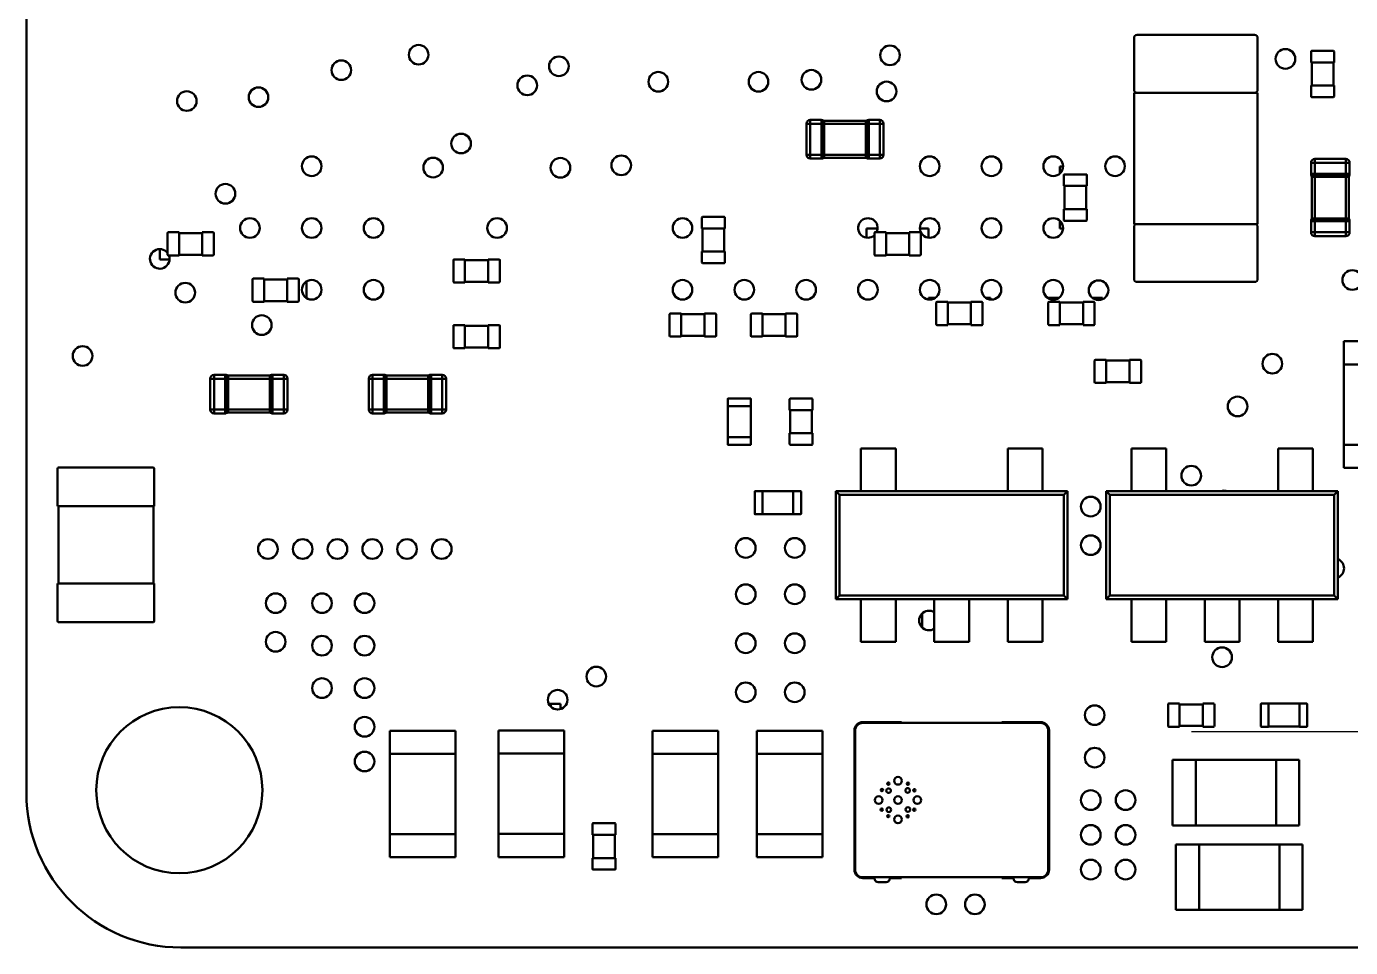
# Model space of a CAD drawing. Header units: millimetres. Extents: x 46 to 194, y 102 to 162.
# Drawn here: x 125.8 to 142.94, y 107.9 to 119.83 of the extents above; entities that cross this region are included whole.
import ezdxf

# ---------------------------------------------------------------- set-up
doc = ezdxf.new("R2010")
doc.units = ezdxf.units.MM
doc.header["$LTSCALE"] = 0.75
doc.linetypes.add('CENTER2', pattern=[28.575, 19.05, -3.175, 3.175, -3.175])
doc.layers.add('Smart Centers', color=7, linetype='CENTER2', lineweight=25)
doc.layers.add('Visible', color=7, linetype='Continuous', lineweight=50)

# ---------------------------------------------------------------- blocks, each defined once
blk = doc.blocks.new('*U13')
at = {"layer": 'Smart Centers', "color": 0, "ltscale": 0.75, "transparency": 16777216}
blk.add_line((-13.87, 0), (13.87, 0), dxfattribs=at)

msp = doc.modelspace()

# ---------------------------------------------------------------- linework, layer by layer
at = {"layer": 'Visible', "extrusion": (0, 0, -1)}
for p, q in [((125.799, 140.9), (125.799, 109.9)), ((140.138, 119.678), (140.138, 119.008)), ((141.698, 119.718), (140.178, 119.718)), ((141.738, 119.008), (141.738, 119.678)), ((142.429, 119.501), (142.429, 119.361)), ((142.719, 119.511), (142.439, 119.511)), ((142.729, 119.361), (142.729, 119.501)), ((142.439, 119.361), (142.429, 119.361)), ((142.439, 119.361), (142.719, 119.361)), ((142.439, 119.061), (142.439, 119.361)), ((142.729, 119.361), (142.719, 119.361)), ((142.719, 119.061), (142.719, 119.361)), ((141.738, 118.968), (140.138, 118.968)), ((140.138, 118.968), (140.138, 117.268)), ((141.738, 117.268), (141.738, 118.968)), ((142.439, 119.061), (142.429, 119.061)), ((142.429, 118.921), (142.429, 119.061)), ((142.439, 119.061), (142.719, 119.061)), ((142.729, 119.061), (142.719, 119.061)), ((142.729, 119.061), (142.729, 118.921)), ((142.719, 118.911), (142.439, 118.911)), ((135.946, 118.616), (135.946, 118.566)), ((135.946, 118.566), (135.946, 118.616)), ((135.946, 118.616), (136.09, 118.616)), ((136.09, 118.616), (135.946, 118.616)), ((136.09, 118.616), (136.09, 118.566)), ((136.09, 118.566), (136.09, 118.616)), ((136.703, 118.616), (136.703, 118.566)), ((136.703, 118.566), (136.703, 118.616)), ((136.703, 118.616), (136.846, 118.616)), ((136.846, 118.616), (136.703, 118.616)), ((136.846, 118.616), (136.846, 118.566)), ((136.846, 118.566), (136.846, 118.616)), ((135.946, 118.566), (135.896, 118.566)), ((135.896, 118.566), (135.946, 118.566)), ((135.896, 118.166), (135.896, 118.566)), ((135.896, 118.566), (135.896, 118.166)), ((135.946, 118.566), (136.09, 118.566)), ((135.946, 118.166), (135.946, 118.566)), ((135.946, 118.566), (135.946, 118.166)), ((136.09, 118.566), (135.946, 118.566)), ((136.103, 118.566), (136.09, 118.566)), ((136.09, 118.566), (136.103, 118.566)), ((136.09, 118.166), (136.09, 118.566)), ((136.09, 118.566), (136.09, 118.166)), ((136.103, 118.614), (136.103, 118.566)), ((136.103, 118.566), (136.103, 118.614)), ((136.103, 118.566), (136.126, 118.566)), ((136.103, 118.166), (136.103, 118.566)), ((136.103, 118.566), (136.103, 118.166)), ((136.103, 118.566), (136.126, 118.566)), ((136.126, 118.606), (136.126, 118.566)), ((136.126, 118.566), (136.126, 118.606)), ((136.126, 118.606), (136.666, 118.606)), ((136.666, 118.606), (136.126, 118.606)), ((136.126, 118.566), (136.666, 118.566)), ((136.126, 118.166), (136.126, 118.566)), ((136.126, 118.566), (136.126, 118.166)), ((136.666, 118.566), (136.126, 118.566)), ((136.666, 118.606), (136.666, 118.566)), ((136.666, 118.566), (136.666, 118.606)), ((136.666, 118.566), (136.689, 118.566)), ((136.666, 118.166), (136.666, 118.566)), ((136.666, 118.566), (136.666, 118.166)), ((136.666, 118.566), (136.689, 118.566)), ((136.689, 118.614), (136.689, 118.566)), ((136.689, 118.566), (136.689, 118.614)), ((136.703, 118.566), (136.689, 118.566)), ((136.689, 118.566), (136.703, 118.566)), ((136.689, 118.166), (136.689, 118.566)), ((136.689, 118.566), (136.689, 118.166)), ((136.703, 118.566), (136.846, 118.566)), ((136.703, 118.166), (136.703, 118.566)), ((136.703, 118.566), (136.703, 118.166)), ((136.846, 118.566), (136.703, 118.566)), ((136.896, 118.566), (136.846, 118.566)), ((136.846, 118.566), (136.896, 118.566)), ((136.846, 118.166), (136.846, 118.566)), ((136.846, 118.566), (136.846, 118.166)), ((136.896, 118.566), (136.896, 118.166)), ((136.896, 118.166), (136.896, 118.566)), ((135.946, 118.166), (135.896, 118.166)), ((135.896, 118.166), (135.946, 118.166)), ((135.946, 118.166), (135.946, 118.116)), ((135.946, 118.116), (135.946, 118.166)), ((135.946, 118.166), (136.09, 118.166)), ((136.09, 118.166), (135.946, 118.166)), ((136.09, 118.116), (135.946, 118.116)), ((135.946, 118.116), (136.09, 118.116)), ((136.103, 118.166), (136.09, 118.166)), ((136.09, 118.166), (136.09, 118.116)), ((136.09, 118.116), (136.09, 118.166)), ((136.09, 118.166), (136.103, 118.166)), ((136.103, 118.166), (136.103, 118.118)), ((136.103, 118.118), (136.103, 118.166)), ((136.126, 118.166), (136.103, 118.166)), ((136.126, 118.166), (136.103, 118.166)), ((136.126, 118.166), (136.126, 118.126)), ((136.126, 118.126), (136.126, 118.166)), ((136.126, 118.166), (136.666, 118.166)), ((136.666, 118.166), (136.126, 118.166)), ((136.666, 118.126), (136.126, 118.126)), ((136.126, 118.126), (136.666, 118.126)), ((136.666, 118.166), (136.666, 118.126)), ((136.666, 118.126), (136.666, 118.166)), ((136.689, 118.166), (136.666, 118.166)), ((136.689, 118.166), (136.666, 118.166)), ((136.703, 118.166), (136.689, 118.166)), ((136.689, 118.166), (136.689, 118.118)), ((136.689, 118.118), (136.689, 118.166)), ((136.689, 118.166), (136.703, 118.166)), ((136.703, 118.166), (136.703, 118.116)), ((136.703, 118.116), (136.703, 118.166)), ((136.703, 118.166), (136.846, 118.166)), ((136.846, 118.166), (136.703, 118.166)), ((136.846, 118.116), (136.703, 118.116)), ((136.703, 118.116), (136.846, 118.116)), ((136.896, 118.166), (136.846, 118.166)), ((136.846, 118.166), (136.846, 118.116)), ((136.846, 118.116), (136.846, 118.166)), ((136.846, 118.166), (136.896, 118.166)), ((142.479, 118.111), (142.479, 118.061)), ((142.479, 118.061), (142.479, 118.111)), ((142.479, 118.111), (142.879, 118.111)), ((142.879, 118.111), (142.479, 118.111)), ((142.879, 118.111), (142.879, 118.061)), ((142.879, 118.061), (142.879, 118.111)), ((139.177, 118.012), (139.219, 118.012)), ((139.177, 117.922), (139.177, 118.012)), ((142.429, 118.061), (142.479, 118.061)), ((142.479, 118.061), (142.429, 118.061)), ((142.429, 117.917), (142.429, 118.061)), ((142.429, 118.061), (142.429, 117.917)), ((142.479, 117.917), (142.479, 118.061)), ((142.479, 118.061), (142.479, 117.917)), ((142.879, 118.061), (142.479, 118.061)), ((142.479, 118.061), (142.879, 118.061)), ((142.879, 118.061), (142.929, 118.061)), ((142.929, 118.061), (142.879, 118.061)), ((142.879, 117.917), (142.879, 118.061)), ((142.879, 118.061), (142.879, 117.917)), ((142.929, 118.061), (142.929, 117.917)), ((142.929, 117.917), (142.929, 118.061)), ((139.228, 117.901), (139.228, 117.761)), ((139.238, 117.761), (139.228, 117.761)), ((139.518, 117.911), (139.238, 117.911)), ((139.238, 117.761), (139.518, 117.761)), ((139.238, 117.461), (139.238, 117.761)), ((139.528, 117.761), (139.518, 117.761)), ((139.518, 117.461), (139.518, 117.761)), ((139.528, 117.761), (139.528, 117.901)), ((142.429, 117.917), (142.479, 117.917)), ((142.479, 117.917), (142.429, 117.917)), ((142.431, 117.904), (142.479, 117.904)), ((142.479, 117.904), (142.431, 117.904)), ((142.439, 117.881), (142.479, 117.881)), ((142.479, 117.881), (142.439, 117.881)), ((142.439, 117.341), (142.439, 117.881)), ((142.439, 117.881), (142.439, 117.341)), ((142.479, 117.917), (142.479, 117.904)), ((142.479, 117.904), (142.479, 117.917)), ((142.879, 117.917), (142.479, 117.917)), ((142.479, 117.917), (142.879, 117.917)), ((142.479, 117.881), (142.479, 117.904)), ((142.879, 117.904), (142.479, 117.904)), ((142.479, 117.904), (142.879, 117.904)), ((142.479, 117.881), (142.479, 117.904)), ((142.479, 117.341), (142.479, 117.881)), ((142.479, 117.881), (142.479, 117.341)), ((142.879, 117.881), (142.479, 117.881)), ((142.479, 117.881), (142.879, 117.881)), ((142.879, 117.917), (142.879, 117.904)), ((142.879, 117.904), (142.879, 117.917)), ((142.879, 117.917), (142.929, 117.917)), ((142.929, 117.917), (142.879, 117.917)), ((142.879, 117.904), (142.927, 117.904)), ((142.927, 117.904), (142.879, 117.904)), ((142.879, 117.904), (142.879, 117.881)), ((142.879, 117.904), (142.879, 117.881)), ((142.879, 117.881), (142.919, 117.881)), ((142.919, 117.881), (142.879, 117.881)), ((142.879, 117.341), (142.879, 117.881)), ((142.879, 117.881), (142.879, 117.341)), ((142.919, 117.881), (142.919, 117.341)), ((142.919, 117.341), (142.919, 117.881)), ((139.238, 117.461), (139.228, 117.461)), ((139.228, 117.321), (139.228, 117.461)), ((139.238, 117.461), (139.518, 117.461)), ((139.528, 117.461), (139.518, 117.461)), ((139.528, 117.461), (139.528, 117.321)), ((134.542, 117.211), (134.542, 117.351)), ((134.552, 117.361), (134.832, 117.361)), ((134.842, 117.351), (134.842, 117.211)), ((139.177, 117.21), (139.177, 117.311)), ((139.518, 117.311), (139.238, 117.311)), ((140.138, 117.268), (141.738, 117.268)), ((142.429, 117.304), (142.479, 117.304)), ((142.479, 117.304), (142.429, 117.304)), ((142.429, 117.161), (142.429, 117.304)), ((142.429, 117.304), (142.429, 117.161)), ((142.431, 117.318), (142.479, 117.318)), ((142.479, 117.318), (142.431, 117.318)), ((142.439, 117.341), (142.479, 117.341)), ((142.479, 117.341), (142.439, 117.341)), ((142.479, 117.318), (142.479, 117.341)), ((142.879, 117.341), (142.479, 117.341)), ((142.479, 117.341), (142.879, 117.341)), ((142.479, 117.318), (142.479, 117.341)), ((142.479, 117.318), (142.479, 117.304)), ((142.479, 117.304), (142.479, 117.318)), ((142.879, 117.318), (142.479, 117.318)), ((142.479, 117.318), (142.879, 117.318)), ((142.479, 117.161), (142.479, 117.304)), ((142.479, 117.304), (142.479, 117.161)), ((142.879, 117.304), (142.479, 117.304)), ((142.479, 117.304), (142.879, 117.304)), ((142.879, 117.341), (142.919, 117.341)), ((142.919, 117.341), (142.879, 117.341)), ((142.879, 117.341), (142.879, 117.318)), ((142.879, 117.341), (142.879, 117.318)), ((142.879, 117.318), (142.879, 117.304)), ((142.879, 117.304), (142.879, 117.318)), ((142.879, 117.318), (142.927, 117.318)), ((142.927, 117.318), (142.879, 117.318)), ((142.879, 117.304), (142.929, 117.304)), ((142.929, 117.304), (142.879, 117.304)), ((142.879, 117.161), (142.879, 117.304)), ((142.879, 117.304), (142.879, 117.161)), ((142.929, 117.304), (142.929, 117.161)), ((142.929, 117.161), (142.929, 117.304)), ((127.625, 117.151), (127.625, 116.871)), ((127.775, 117.161), (127.635, 117.161)), ((127.775, 117.161), (127.775, 117.151)), ((127.775, 116.871), (127.775, 117.151)), ((128.075, 117.151), (127.775, 117.151)), ((128.075, 117.161), (128.075, 117.151)), ((128.075, 117.161), (128.215, 117.161)), ((128.075, 116.871), (128.075, 117.151)), ((128.225, 117.151), (128.225, 116.871)), ((134.542, 117.211), (134.552, 117.211)), ((134.552, 117.211), (134.552, 116.911)), ((134.832, 117.211), (134.552, 117.211)), ((134.832, 117.211), (134.842, 117.211)), ((134.832, 117.211), (134.832, 116.911)), ((136.676, 117.212), (136.819, 117.212)), ((136.676, 117.091), (136.676, 117.212)), ((136.777, 117.151), (136.777, 116.871)), ((136.927, 117.161), (136.787, 117.161)), ((136.927, 117.161), (136.927, 117.151)), ((136.927, 116.871), (136.927, 117.151)), ((137.227, 117.151), (136.927, 117.151)), ((137.227, 117.161), (137.227, 117.151)), ((137.227, 117.161), (137.367, 117.161)), ((137.227, 116.871), (137.227, 117.151)), ((137.366, 117.212), (137.478, 117.212)), ((137.377, 117.151), (137.377, 116.871)), ((137.478, 117.212), (137.478, 117.091)), ((139.219, 117.21), (139.177, 117.21)), ((140.138, 117.228), (140.138, 116.558)), ((141.738, 116.558), (141.738, 117.228)), ((142.429, 117.161), (142.479, 117.161)), ((142.479, 117.161), (142.429, 117.161)), ((142.479, 117.161), (142.479, 117.111)), ((142.479, 117.111), (142.479, 117.161)), ((142.879, 117.161), (142.479, 117.161)), ((142.479, 117.161), (142.879, 117.161)), ((142.879, 117.111), (142.479, 117.111)), ((142.479, 117.111), (142.879, 117.111)), ((142.879, 117.161), (142.879, 117.111)), ((142.879, 117.111), (142.879, 117.161)), ((142.879, 117.161), (142.929, 117.161)), ((142.929, 117.161), (142.879, 117.161)), ((127.524, 116.81), (127.524, 116.944)), ((134.542, 116.911), (134.552, 116.911)), ((134.542, 116.911), (134.542, 116.771)), ((134.832, 116.911), (134.552, 116.911)), ((134.832, 116.911), (134.842, 116.911)), ((134.842, 116.771), (134.842, 116.911)), ((127.651, 116.81), (127.524, 116.81)), ((127.635, 116.861), (127.775, 116.861)), ((127.775, 116.871), (127.775, 116.861)), ((128.075, 116.871), (127.775, 116.871)), ((128.075, 116.871), (128.075, 116.861)), ((128.215, 116.861), (128.075, 116.861)), ((131.326, 116.801), (131.326, 116.521)), ((131.476, 116.811), (131.336, 116.811)), ((131.476, 116.811), (131.476, 116.801)), ((131.476, 116.521), (131.476, 116.801)), ((131.776, 116.801), (131.476, 116.801)), ((131.776, 116.811), (131.776, 116.801)), ((131.776, 116.811), (131.916, 116.811)), ((131.776, 116.521), (131.776, 116.801)), ((131.926, 116.801), (131.926, 116.521)), ((134.552, 116.761), (134.832, 116.761)), ((136.787, 116.861), (136.927, 116.861)), ((136.927, 116.871), (136.927, 116.861)), ((137.227, 116.871), (136.927, 116.871)), ((137.227, 116.871), (137.227, 116.861)), ((137.367, 116.861), (137.227, 116.861)), ((128.875, 116.561), (128.735, 116.561)), ((128.875, 116.561), (128.875, 116.551)), ((129.175, 116.561), (129.175, 116.551)), ((129.175, 116.561), (129.315, 116.561)), ((128.725, 116.551), (128.725, 116.271)), ((128.875, 116.271), (128.875, 116.551)), ((129.175, 116.551), (128.875, 116.551)), ((129.175, 116.271), (129.175, 116.551)), ((129.325, 116.551), (129.325, 116.271)), ((129.426, 116.525), (129.426, 116.309)), ((131.336, 116.511), (131.476, 116.511)), ((131.476, 116.521), (131.476, 116.511)), ((131.776, 116.521), (131.476, 116.521)), ((131.776, 116.521), (131.776, 116.511)), ((131.916, 116.511), (131.776, 116.511)), ((140.178, 116.518), (141.698, 116.518)), ((128.735, 116.261), (128.875, 116.261)), ((128.875, 116.271), (128.875, 116.261)), ((129.175, 116.271), (128.875, 116.271)), ((129.175, 116.271), (129.175, 116.261)), ((129.315, 116.261), (129.175, 116.261)), ((137.476, 116.311), (137.562, 116.311)), ((137.476, 116.291), (137.476, 116.311)), ((137.577, 116.251), (137.577, 115.971)), ((137.727, 116.261), (137.587, 116.261)), ((137.727, 116.261), (137.727, 116.251)), ((137.727, 115.971), (137.727, 116.251)), ((138.027, 116.251), (137.727, 116.251)), ((138.027, 116.261), (138.027, 116.251)), ((138.027, 116.261), (138.167, 116.261)), ((138.027, 115.971), (138.027, 116.251)), ((138.177, 116.251), (138.177, 115.971)), ((138.222, 116.311), (138.278, 116.311)), ((138.278, 116.311), (138.278, 116.291)), ((139.022, 116.311), (139.163, 116.311)), ((139.028, 116.251), (139.028, 115.971)), ((139.178, 116.261), (139.038, 116.261)), ((139.178, 116.261), (139.178, 116.251)), ((139.178, 115.971), (139.178, 116.251)), ((139.478, 116.251), (139.178, 116.251)), ((139.478, 116.261), (139.478, 116.251)), ((139.478, 116.261), (139.618, 116.261)), ((139.478, 115.971), (139.478, 116.251)), ((139.599, 116.311), (139.729, 116.311)), ((139.628, 116.251), (139.628, 115.971)), ((139.729, 116.311), (139.729, 116.294)), ((134.126, 115.82), (134.126, 116.1)), ((134.136, 116.11), (134.276, 116.11)), ((134.276, 116.1), (134.276, 116.11)), ((134.276, 116.1), (134.576, 116.1)), ((134.276, 116.1), (134.276, 115.82)), ((134.576, 116.1), (134.576, 116.11)), ((134.716, 116.11), (134.576, 116.11)), ((134.576, 116.1), (134.576, 115.82)), ((134.726, 115.82), (134.726, 116.1)), ((135.177, 116.1), (135.177, 115.82)), ((135.327, 116.11), (135.187, 116.11)), ((135.327, 116.11), (135.327, 116.1)), ((135.327, 115.82), (135.327, 116.1)), ((135.627, 116.1), (135.327, 116.1)), ((135.627, 116.11), (135.627, 116.1)), ((135.627, 116.11), (135.767, 116.11)), ((135.627, 115.82), (135.627, 116.1)), ((135.777, 116.1), (135.777, 115.82)), ((131.326, 115.95), (131.326, 115.67)), ((131.476, 115.96), (131.336, 115.96)), ((131.476, 115.96), (131.476, 115.95)), ((131.476, 115.67), (131.476, 115.95)), ((131.776, 115.95), (131.476, 115.95)), ((131.776, 115.96), (131.776, 115.95)), ((131.776, 115.96), (131.916, 115.96)), ((131.776, 115.67), (131.776, 115.95)), ((131.926, 115.95), (131.926, 115.67)), ((137.587, 115.961), (137.727, 115.961)), ((137.727, 115.971), (137.727, 115.961)), ((138.027, 115.971), (137.727, 115.971)), ((138.027, 115.971), (138.027, 115.961)), ((138.167, 115.961), (138.027, 115.961)), ((139.038, 115.961), (139.178, 115.961)), ((139.178, 115.971), (139.178, 115.961)), ((139.478, 115.971), (139.178, 115.971)), ((139.478, 115.971), (139.478, 115.961)), ((139.618, 115.961), (139.478, 115.961)), ((134.276, 115.81), (134.136, 115.81)), ((134.276, 115.81), (134.276, 115.82)), ((134.276, 115.82), (134.576, 115.82)), ((134.576, 115.81), (134.576, 115.82)), ((134.576, 115.81), (134.716, 115.81)), ((135.187, 115.81), (135.327, 115.81)), ((135.327, 115.82), (135.327, 115.81)), ((135.627, 115.82), (135.327, 115.82)), ((135.627, 115.82), (135.627, 115.81)), ((135.767, 115.81), (135.627, 115.81)), ((142.852, 115.751), (142.852, 115.744)), ((143.702, 115.751), (142.852, 115.751)), ((142.852, 115.451), (142.852, 115.744)), ((131.336, 115.66), (131.476, 115.66)), ((131.476, 115.67), (131.476, 115.66)), ((131.776, 115.67), (131.476, 115.67)), ((131.776, 115.67), (131.776, 115.66)), ((131.916, 115.66), (131.776, 115.66)), ((139.628, 115.22), (139.628, 115.5)), ((139.638, 115.51), (139.778, 115.51)), ((139.778, 115.5), (139.778, 115.51)), ((139.778, 115.5), (140.078, 115.5)), ((139.778, 115.5), (139.778, 115.22)), ((140.078, 115.5), (140.078, 115.51)), ((140.218, 115.51), (140.078, 115.51)), ((140.078, 115.5), (140.078, 115.22)), ((140.228, 115.22), (140.228, 115.5)), ((142.852, 115.451), (142.852, 114.411)), ((143.702, 115.451), (142.852, 115.451)), ((128.229, 115.266), (128.179, 115.266)), ((128.179, 115.266), (128.229, 115.266)), ((128.179, 114.866), (128.179, 115.266)), ((128.179, 115.266), (128.179, 114.866)), ((128.229, 115.316), (128.229, 115.266)), ((128.229, 115.266), (128.229, 115.316)), ((128.229, 115.316), (128.372, 115.316)), ((128.372, 115.316), (128.229, 115.316)), ((128.229, 115.266), (128.372, 115.266)), ((128.229, 114.866), (128.229, 115.266)), ((128.229, 115.266), (128.229, 114.866)), ((128.372, 115.266), (128.229, 115.266)), ((128.372, 115.316), (128.372, 115.266)), ((128.372, 115.266), (128.372, 115.316)), ((128.386, 115.266), (128.372, 115.266)), ((128.372, 115.266), (128.386, 115.266)), ((128.372, 114.866), (128.372, 115.266)), ((128.372, 115.266), (128.372, 114.866)), ((128.386, 115.314), (128.386, 115.266)), ((128.386, 115.266), (128.386, 115.314)), ((128.386, 115.266), (128.409, 115.266)), ((128.386, 114.866), (128.386, 115.266)), ((128.386, 115.266), (128.386, 114.866)), ((128.386, 115.266), (128.409, 115.266)), ((128.409, 115.306), (128.409, 115.266)), ((128.409, 115.266), (128.409, 115.306)), ((128.409, 115.306), (128.949, 115.306)), ((128.949, 115.306), (128.409, 115.306)), ((128.409, 115.266), (128.949, 115.266)), ((128.409, 114.866), (128.409, 115.266)), ((128.409, 115.266), (128.409, 114.866)), ((128.949, 115.266), (128.409, 115.266)), ((128.949, 115.306), (128.949, 115.266)), ((128.949, 115.266), (128.949, 115.306)), ((128.949, 115.266), (128.972, 115.266)), ((128.949, 114.866), (128.949, 115.266)), ((128.949, 115.266), (128.949, 114.866)), ((128.949, 115.266), (128.972, 115.266)), ((128.972, 115.314), (128.972, 115.266)), ((128.972, 115.266), (128.972, 115.314)), ((128.985, 115.266), (128.972, 115.266)), ((128.972, 115.266), (128.985, 115.266)), ((128.972, 114.866), (128.972, 115.266)), ((128.972, 115.266), (128.972, 114.866)), ((128.985, 115.316), (128.985, 115.266)), ((128.985, 115.266), (128.985, 115.316)), ((128.985, 115.316), (129.129, 115.316)), ((129.129, 115.316), (128.985, 115.316)), ((128.985, 115.266), (129.129, 115.266)), ((128.985, 114.866), (128.985, 115.266)), ((128.985, 115.266), (128.985, 114.866)), ((129.129, 115.266), (128.985, 115.266)), ((129.129, 115.316), (129.129, 115.266)), ((129.129, 115.266), (129.129, 115.316)), ((129.179, 115.266), (129.129, 115.266)), ((129.129, 115.266), (129.179, 115.266)), ((129.129, 114.866), (129.129, 115.266)), ((129.129, 115.266), (129.129, 114.866)), ((129.179, 115.266), (129.179, 114.866)), ((129.179, 114.866), (129.179, 115.266)), ((130.281, 115.266), (130.231, 115.266)), ((130.231, 115.266), (130.281, 115.266)), ((130.231, 114.866), (130.231, 115.266)), ((130.231, 115.266), (130.231, 114.866)), ((130.281, 115.316), (130.281, 115.266)), ((130.281, 115.266), (130.281, 115.316)), ((130.281, 115.316), (130.424, 115.316)), ((130.424, 115.316), (130.281, 115.316)), ((130.281, 115.266), (130.424, 115.266)), ((130.281, 114.866), (130.281, 115.266)), ((130.281, 115.266), (130.281, 114.866)), ((130.424, 115.266), (130.281, 115.266)), ((130.424, 115.316), (130.424, 115.266)), ((130.424, 115.266), (130.424, 115.316)), ((130.438, 115.266), (130.424, 115.266)), ((130.424, 115.266), (130.438, 115.266)), ((130.424, 114.866), (130.424, 115.266)), ((130.424, 115.266), (130.424, 114.866)), ((130.438, 115.314), (130.438, 115.266)), ((130.438, 115.266), (130.438, 115.314)), ((130.438, 115.266), (130.461, 115.266)), ((130.438, 114.866), (130.438, 115.266)), ((130.438, 115.266), (130.438, 114.866)), ((130.438, 115.266), (130.461, 115.266)), ((130.461, 115.306), (130.461, 115.266)), ((130.461, 115.266), (130.461, 115.306)), ((130.461, 115.306), (131.001, 115.306)), ((131.001, 115.306), (130.461, 115.306)), ((130.461, 115.266), (131.001, 115.266)), ((130.461, 114.866), (130.461, 115.266)), ((130.461, 115.266), (130.461, 114.866)), ((131.001, 115.266), (130.461, 115.266)), ((131.001, 115.306), (131.001, 115.266)), ((131.001, 115.266), (131.001, 115.306)), ((131.001, 115.266), (131.023, 115.266)), ((131.001, 114.866), (131.001, 115.266)), ((131.001, 115.266), (131.001, 114.866)), ((131.001, 115.266), (131.023, 115.266)), ((131.023, 115.314), (131.023, 115.266)), ((131.023, 115.266), (131.023, 115.314)), ((131.037, 115.266), (131.023, 115.266)), ((131.023, 115.266), (131.037, 115.266)), ((131.023, 114.866), (131.023, 115.266)), ((131.023, 115.266), (131.023, 114.866)), ((131.037, 115.316), (131.037, 115.266)), ((131.037, 115.266), (131.037, 115.316)), ((131.037, 115.316), (131.181, 115.316)), ((131.181, 115.316), (131.037, 115.316)), ((131.037, 115.266), (131.181, 115.266)), ((131.037, 114.866), (131.037, 115.266)), ((131.037, 115.266), (131.037, 114.866)), ((131.181, 115.266), (131.037, 115.266)), ((131.181, 115.316), (131.181, 115.266)), ((131.181, 115.266), (131.181, 115.316)), ((131.231, 115.266), (131.181, 115.266)), ((131.181, 115.266), (131.231, 115.266)), ((131.181, 114.866), (131.181, 115.266)), ((131.181, 115.266), (131.181, 114.866)), ((131.231, 115.266), (131.231, 114.866)), ((131.231, 114.866), (131.231, 115.266)), ((139.778, 115.21), (139.638, 115.21)), ((139.778, 115.21), (139.778, 115.22)), ((139.778, 115.22), (140.078, 115.22)), ((140.078, 115.21), (140.078, 115.22)), ((140.078, 115.21), (140.218, 115.21)), ((128.229, 114.866), (128.179, 114.866)), ((128.179, 114.866), (128.229, 114.866)), ((128.229, 114.866), (128.229, 114.816)), ((128.229, 114.816), (128.229, 114.866)), ((128.229, 114.866), (128.372, 114.866)), ((128.372, 114.866), (128.229, 114.866)), ((128.386, 114.866), (128.372, 114.866)), ((128.372, 114.866), (128.372, 114.816)), ((128.372, 114.816), (128.372, 114.866)), ((128.372, 114.866), (128.386, 114.866)), ((128.386, 114.866), (128.386, 114.818)), ((128.386, 114.818), (128.386, 114.866)), ((128.409, 114.866), (128.386, 114.866)), ((128.409, 114.866), (128.386, 114.866)), ((128.409, 114.866), (128.409, 114.826)), ((128.409, 114.826), (128.409, 114.866)), ((128.409, 114.866), (128.949, 114.866)), ((128.949, 114.866), (128.409, 114.866)), ((128.949, 114.866), (128.949, 114.826)), ((128.949, 114.826), (128.949, 114.866)), ((128.972, 114.866), (128.949, 114.866)), ((128.972, 114.866), (128.949, 114.866)), ((128.985, 114.866), (128.972, 114.866)), ((128.972, 114.866), (128.972, 114.818)), ((128.972, 114.818), (128.972, 114.866)), ((128.972, 114.866), (128.985, 114.866)), ((128.985, 114.866), (128.985, 114.816)), ((128.985, 114.816), (128.985, 114.866)), ((128.985, 114.866), (129.129, 114.866)), ((129.129, 114.866), (128.985, 114.866)), ((129.179, 114.866), (129.129, 114.866)), ((129.129, 114.866), (129.129, 114.816)), ((129.129, 114.816), (129.129, 114.866)), ((129.129, 114.866), (129.179, 114.866)), ((130.281, 114.866), (130.231, 114.866)), ((130.231, 114.866), (130.281, 114.866)), ((130.281, 114.866), (130.281, 114.816)), ((130.281, 114.816), (130.281, 114.866)), ((130.281, 114.866), (130.424, 114.866)), ((130.424, 114.866), (130.281, 114.866)), ((130.438, 114.866), (130.424, 114.866)), ((130.424, 114.866), (130.424, 114.816)), ((130.424, 114.816), (130.424, 114.866)), ((130.424, 114.866), (130.438, 114.866)), ((130.438, 114.866), (130.438, 114.818)), ((130.438, 114.818), (130.438, 114.866)), ((130.461, 114.866), (130.438, 114.866)), ((130.461, 114.866), (130.438, 114.866)), ((130.461, 114.866), (130.461, 114.826)), ((130.461, 114.826), (130.461, 114.866)), ((130.461, 114.866), (131.001, 114.866)), ((131.001, 114.866), (130.461, 114.866)), ((131.001, 114.866), (131.001, 114.826)), ((131.001, 114.826), (131.001, 114.866)), ((131.023, 114.866), (131.001, 114.866)), ((131.023, 114.866), (131.001, 114.866)), ((131.037, 114.866), (131.023, 114.866)), ((131.023, 114.866), (131.023, 114.818)), ((131.023, 114.818), (131.023, 114.866)), ((131.023, 114.866), (131.037, 114.866)), ((131.037, 114.866), (131.037, 114.816)), ((131.037, 114.816), (131.037, 114.866)), ((131.037, 114.866), (131.181, 114.866)), ((131.181, 114.866), (131.037, 114.866)), ((131.231, 114.866), (131.181, 114.866)), ((131.181, 114.866), (131.181, 114.816)), ((131.181, 114.816), (131.181, 114.866)), ((131.181, 114.866), (131.231, 114.866)), ((134.877, 114.91), (134.877, 115.005)), ((134.877, 114.91), (134.882, 114.91)), ((134.877, 114.91), (134.877, 114.51)), ((134.878, 114.51), (134.878, 114.91)), ((134.882, 115.01), (135.172, 115.01)), ((134.882, 114.91), (135.172, 114.91)), ((135.157, 114.91), (134.897, 114.91)), ((135.172, 114.91), (135.177, 114.91)), ((135.176, 114.91), (135.176, 114.51)), ((135.176, 114.51), (135.176, 114.91)), ((135.177, 115.005), (135.177, 114.91)), ((135.677, 115), (135.677, 114.86)), ((135.687, 114.86), (135.677, 114.86)), ((135.967, 115.01), (135.687, 115.01)), ((135.687, 114.86), (135.967, 114.86)), ((135.687, 114.56), (135.687, 114.86)), ((135.977, 114.86), (135.967, 114.86)), ((135.967, 114.56), (135.967, 114.86)), ((135.977, 114.86), (135.977, 115)), ((128.372, 114.816), (128.229, 114.816)), ((128.229, 114.816), (128.372, 114.816)), ((128.949, 114.826), (128.409, 114.826)), ((128.409, 114.826), (128.949, 114.826)), ((129.129, 114.816), (128.985, 114.816)), ((128.985, 114.816), (129.129, 114.816)), ((130.424, 114.816), (130.281, 114.816)), ((130.281, 114.816), (130.424, 114.816)), ((131.001, 114.826), (130.461, 114.826)), ((130.461, 114.826), (131.001, 114.826)), ((131.181, 114.816), (131.037, 114.816)), ((131.037, 114.816), (131.181, 114.816)), ((134.882, 114.51), (134.877, 114.51)), ((134.877, 114.415), (134.877, 114.51)), ((135.172, 114.51), (134.882, 114.51)), ((134.897, 114.51), (135.157, 114.51)), ((135.177, 114.51), (135.172, 114.51)), ((135.177, 114.51), (135.177, 114.415)), ((135.687, 114.56), (135.677, 114.56)), ((135.677, 114.42), (135.677, 114.56)), ((135.687, 114.56), (135.967, 114.56)), ((135.977, 114.56), (135.967, 114.56)), ((135.977, 114.56), (135.977, 114.42)), ((135.172, 114.41), (134.882, 114.41)), ((135.967, 114.41), (135.687, 114.41)), ((136.602, 114.36), (137.052, 114.36)), ((136.602, 114.137), (136.602, 114.36)), ((137.052, 114.137), (137.052, 114.36)), ((138.502, 114.137), (138.502, 114.36)), ((138.952, 114.36), (138.502, 114.36)), ((138.952, 114.137), (138.952, 114.36)), ((140.103, 114.36), (140.553, 114.36)), ((140.103, 114.137), (140.103, 114.36)), ((140.553, 114.137), (140.553, 114.36)), ((142.003, 114.137), (142.003, 114.36)), ((142.453, 114.36), (142.003, 114.36)), ((142.453, 114.137), (142.453, 114.36)), ((142.852, 114.411), (143.702, 114.411)), ((142.852, 114.411), (142.852, 114.119)), ((126.203, 114.105), (126.203, 113.615)), ((127.443, 114.115), (126.213, 114.115)), ((127.453, 113.615), (127.453, 114.105)), ((136.602, 114.087), (136.602, 114.137)), ((136.602, 114.065), (136.602, 114.087)), ((136.602, 114.065), (136.602, 113.866)), ((137.052, 114.137), (137.052, 114.087)), ((137.052, 114.065), (137.052, 114.087)), ((137.052, 113.866), (137.052, 114.065)), ((138.502, 114.087), (138.502, 114.137)), ((138.502, 114.065), (138.502, 114.087)), ((138.502, 114.065), (138.502, 113.866)), ((138.952, 114.137), (138.952, 114.087)), ((138.952, 114.065), (138.952, 114.087)), ((138.952, 113.866), (138.952, 114.065)), ((140.103, 114.087), (140.103, 114.137)), ((140.103, 114.065), (140.103, 114.087)), ((140.103, 114.065), (140.103, 113.866)), ((140.553, 114.137), (140.553, 114.087)), ((140.553, 114.065), (140.553, 114.087)), ((140.553, 113.866), (140.553, 114.065)), ((142.003, 114.087), (142.003, 114.137)), ((142.003, 114.065), (142.003, 114.087)), ((142.003, 114.065), (142.003, 113.866)), ((142.453, 114.137), (142.453, 114.087)), ((142.453, 114.065), (142.453, 114.087)), ((142.453, 113.866), (142.453, 114.065)), ((142.852, 114.111), (142.852, 114.119)), ((142.852, 114.111), (143.702, 114.111)), ((136.602, 113.81), (136.602, 113.866)), ((137.052, 113.81), (137.052, 113.866)), ((138.502, 113.81), (138.502, 113.866)), ((138.952, 113.81), (138.952, 113.866)), ((140.103, 113.81), (140.103, 113.866)), ((140.553, 113.81), (140.553, 113.866)), ((142.003, 113.81), (142.003, 113.866)), ((142.453, 113.81), (142.453, 113.866)), ((135.227, 113.515), (135.227, 113.805)), ((135.232, 113.81), (135.327, 113.81)), ((135.327, 113.805), (135.327, 113.81)), ((135.327, 113.809), (135.727, 113.809)), ((135.727, 113.809), (135.327, 113.809)), ((135.327, 113.515), (135.327, 113.805)), ((135.327, 113.79), (135.327, 113.53)), ((135.727, 113.81), (135.727, 113.805)), ((135.727, 113.81), (135.822, 113.81)), ((135.727, 113.805), (135.727, 113.515)), ((135.727, 113.53), (135.727, 113.79)), ((135.827, 113.805), (135.827, 113.515)), ((136.602, 113.81), (136.277, 113.81)), ((136.326, 113.762), (136.277, 113.81)), ((136.277, 113.81), (136.277, 112.41)), ((139.229, 113.762), (136.326, 113.762)), ((136.326, 113.762), (136.326, 112.458)), ((137.052, 113.81), (136.602, 113.81)), ((138.502, 113.81), (137.052, 113.81)), ((138.952, 113.81), (138.502, 113.81)), ((139.277, 113.81), (138.952, 113.81)), ((139.229, 113.762), (139.277, 113.81)), ((139.229, 112.458), (139.229, 113.762)), ((139.277, 112.41), (139.277, 113.81)), ((140.103, 113.81), (139.778, 113.81)), ((139.826, 113.762), (139.778, 113.81)), ((139.778, 113.81), (139.778, 112.41)), ((142.73, 113.762), (139.826, 113.762)), ((139.826, 113.762), (139.826, 112.458)), ((140.553, 113.81), (140.103, 113.81)), ((142.003, 113.81), (140.553, 113.81)), ((142.453, 113.81), (142.003, 113.81)), ((142.778, 113.81), (142.453, 113.81)), ((142.73, 113.762), (142.778, 113.81)), ((142.73, 112.458), (142.73, 113.762)), ((142.778, 112.41), (142.778, 113.81)), ((126.213, 113.615), (126.203, 113.615)), ((127.443, 113.615), (126.213, 113.615)), ((126.213, 112.615), (126.213, 113.615)), ((127.453, 113.615), (127.443, 113.615)), ((127.443, 112.615), (127.443, 113.615)), ((135.327, 113.51), (135.232, 113.51)), ((135.327, 113.51), (135.327, 113.515)), ((135.727, 113.511), (135.327, 113.511)), ((135.327, 113.51), (135.727, 113.51)), ((135.727, 113.515), (135.727, 113.51)), ((135.822, 113.51), (135.727, 113.51)), ((126.213, 112.615), (126.203, 112.615)), ((126.203, 112.125), (126.203, 112.615)), ((127.443, 112.615), (126.213, 112.615)), ((127.453, 112.615), (127.443, 112.615)), ((127.453, 112.615), (127.453, 112.125)), ((136.326, 112.458), (136.277, 112.41)), ((136.326, 112.458), (139.229, 112.458)), ((139.229, 112.458), (139.277, 112.41)), ((139.826, 112.458), (139.778, 112.41)), ((139.826, 112.458), (142.73, 112.458)), ((142.73, 112.458), (142.778, 112.41)), ((136.277, 112.41), (136.602, 112.41)), ((136.602, 112.41), (136.602, 112.353)), ((136.602, 112.41), (137.052, 112.41)), ((136.602, 112.353), (136.602, 112.155)), ((137.052, 112.41), (137.052, 112.353)), ((137.052, 112.41), (137.552, 112.41)), ((137.052, 112.155), (137.052, 112.353)), ((137.552, 112.41), (137.552, 112.353)), ((137.552, 112.41), (138.002, 112.41)), ((137.552, 112.353), (137.552, 112.155)), ((138.002, 112.41), (138.002, 112.353)), ((138.002, 112.41), (138.502, 112.41)), ((138.002, 112.155), (138.002, 112.353)), ((138.502, 112.41), (138.502, 112.353)), ((138.502, 112.41), (138.952, 112.41)), ((138.502, 112.353), (138.502, 112.155)), ((138.952, 112.41), (138.952, 112.353)), ((138.952, 112.41), (139.277, 112.41)), ((138.952, 112.155), (138.952, 112.353)), ((139.778, 112.41), (140.103, 112.41)), ((140.103, 112.41), (140.103, 112.353)), ((140.103, 112.41), (140.553, 112.41)), ((140.103, 112.353), (140.103, 112.155)), ((140.553, 112.41), (140.553, 112.353)), ((140.553, 112.41), (141.053, 112.41)), ((140.553, 112.155), (140.553, 112.353)), ((141.053, 112.41), (141.053, 112.353)), ((141.053, 112.41), (141.503, 112.41)), ((141.053, 112.353), (141.053, 112.155)), ((141.503, 112.41), (141.503, 112.353)), ((141.503, 112.41), (142.003, 112.41)), ((141.503, 112.155), (141.503, 112.353)), ((142.003, 112.41), (142.003, 112.353)), ((142.003, 112.41), (142.453, 112.41)), ((142.003, 112.353), (142.003, 112.155)), ((142.453, 112.41), (142.453, 112.353)), ((142.453, 112.41), (142.778, 112.41)), ((142.453, 112.155), (142.453, 112.353)), ((127.443, 112.115), (126.213, 112.115)), ((136.602, 112.155), (136.602, 112.132)), ((136.602, 112.083), (136.602, 112.132)), ((137.052, 112.155), (137.052, 112.132)), ((137.052, 112.132), (137.052, 112.083)), ((137.396, 112.043), (137.396, 112.228)), ((137.552, 112.155), (137.552, 112.132)), ((137.552, 112.083), (137.552, 112.132)), ((138.002, 112.155), (138.002, 112.132)), ((138.002, 112.132), (138.002, 112.083)), ((138.502, 112.155), (138.502, 112.132)), ((138.502, 112.083), (138.502, 112.132)), ((138.952, 112.155), (138.952, 112.132)), ((138.952, 112.132), (138.952, 112.083)), ((140.103, 112.155), (140.103, 112.132)), ((140.103, 112.083), (140.103, 112.132)), ((140.553, 112.155), (140.553, 112.132)), ((140.553, 112.132), (140.553, 112.083)), ((141.053, 112.155), (141.053, 112.132)), ((141.053, 112.083), (141.053, 112.132)), ((141.503, 112.155), (141.503, 112.132)), ((141.503, 112.132), (141.503, 112.083)), ((142.003, 112.155), (142.003, 112.132)), ((142.003, 112.083), (142.003, 112.132)), ((142.453, 112.155), (142.453, 112.132)), ((142.453, 112.132), (142.453, 112.083)), ((136.602, 112.083), (136.602, 111.86)), ((137.052, 112.083), (137.052, 111.86)), ((137.552, 112.083), (137.552, 111.86)), ((138.002, 112.083), (138.002, 111.86)), ((138.502, 112.083), (138.502, 111.86)), ((138.952, 112.083), (138.952, 111.86)), ((140.103, 112.083), (140.103, 111.86)), ((140.553, 112.083), (140.553, 111.86)), ((141.053, 112.083), (141.053, 111.86)), ((141.503, 112.083), (141.503, 111.86)), ((142.003, 112.083), (142.003, 111.86)), ((142.453, 112.083), (142.453, 111.86)), ((136.602, 111.86), (137.052, 111.86)), ((138.002, 111.86), (137.552, 111.86)), ((138.952, 111.86), (138.502, 111.86)), ((140.103, 111.86), (140.553, 111.86)), ((141.503, 111.86), (141.053, 111.86)), ((142.453, 111.86), (142.003, 111.86)), ((132.561, 111.055), (132.713, 111.055)), ((132.589, 111.017), (132.589, 111.055)), ((132.713, 111.055), (132.713, 110.988)), ((140.578, 111.049), (140.578, 110.769)), ((140.728, 111.059), (140.588, 111.059)), ((140.728, 111.059), (140.728, 111.049)), ((140.728, 110.769), (140.728, 111.049)), ((141.028, 111.049), (140.728, 111.049)), ((141.028, 111.059), (141.028, 111.049)), ((141.028, 111.059), (141.168, 111.059)), ((141.028, 110.769), (141.028, 111.049)), ((141.178, 111.049), (141.178, 110.769)), ((141.778, 110.764), (141.778, 111.054)), ((141.783, 111.059), (141.878, 111.059)), ((141.878, 111.054), (141.878, 111.059)), ((142.278, 111.059), (141.878, 111.059)), ((141.878, 111.058), (142.278, 111.058)), ((141.878, 110.764), (141.878, 111.054)), ((141.878, 111.039), (141.878, 110.779)), ((142.278, 111.059), (142.278, 111.054)), ((142.278, 111.059), (142.373, 111.059)), ((142.278, 111.054), (142.278, 110.764)), ((142.278, 110.779), (142.278, 111.039)), ((142.378, 111.054), (142.378, 110.764)), ((136.627, 110.819), (137.127, 110.819)), ((138.927, 110.809), (136.627, 110.809)), ((137.127, 110.819), (137.127, 110.809)), ((138.427, 110.809), (138.427, 110.819)), ((138.427, 110.819), (138.927, 110.819)), ((140.588, 110.759), (140.728, 110.759)), ((140.728, 110.769), (140.728, 110.759)), ((141.028, 110.769), (140.728, 110.769)), ((141.028, 110.769), (141.028, 110.759)), ((141.168, 110.759), (141.028, 110.759)), ((141.878, 110.759), (141.783, 110.759)), ((141.878, 110.759), (141.878, 110.764)), ((142.278, 110.76), (141.878, 110.76)), ((141.878, 110.76), (142.278, 110.76)), ((142.278, 110.764), (142.278, 110.759)), ((142.373, 110.759), (142.278, 110.759)), ((130.503, 110.708), (130.503, 110.701)), ((131.353, 110.708), (130.503, 110.708)), ((130.503, 110.408), (130.503, 110.701)), ((131.353, 110.708), (131.353, 110.701)), ((131.353, 110.408), (131.353, 110.701)), ((131.909, 110.711), (131.909, 110.704)), ((132.759, 110.711), (131.909, 110.711)), ((131.909, 110.411), (131.909, 110.704)), ((132.759, 110.711), (132.759, 110.704)), ((132.759, 110.411), (132.759, 110.704)), ((133.904, 110.708), (133.904, 110.701)), ((134.754, 110.708), (133.904, 110.708)), ((133.904, 110.408), (133.904, 110.701)), ((134.754, 110.708), (134.754, 110.701)), ((134.754, 110.408), (134.754, 110.701)), ((135.254, 110.708), (135.254, 110.701)), ((136.104, 110.708), (135.254, 110.708)), ((135.254, 110.408), (135.254, 110.701)), ((136.104, 110.708), (136.104, 110.701)), ((136.104, 110.408), (136.104, 110.701)), ((136.517, 108.909), (136.517, 110.709)), ((136.527, 110.709), (136.527, 108.909)), ((139.027, 108.909), (139.027, 110.709)), ((139.037, 110.709), (139.037, 108.909)), ((130.503, 110.408), (130.503, 109.368)), ((131.353, 110.408), (130.503, 110.408)), ((131.353, 109.368), (131.353, 110.408)), ((131.909, 110.411), (131.909, 109.371)), ((132.759, 110.411), (131.909, 110.411)), ((132.759, 109.371), (132.759, 110.411)), ((133.904, 110.408), (133.904, 109.368)), ((134.754, 110.408), (133.904, 110.408)), ((134.754, 109.368), (134.754, 110.408)), ((135.254, 110.408), (135.254, 109.368)), ((136.104, 110.408), (135.254, 110.408)), ((136.104, 109.368), (136.104, 110.408)), ((140.637, 110.332), (140.645, 110.332)), ((140.637, 110.332), (140.637, 109.482)), ((140.937, 110.332), (140.645, 110.332)), ((141.977, 110.332), (140.937, 110.332)), ((140.937, 110.332), (140.937, 109.482)), ((141.977, 109.482), (141.977, 110.332)), ((141.977, 110.332), (142.27, 110.332)), ((142.277, 110.332), (142.27, 110.332)), ((142.277, 109.482), (142.277, 110.332)), ((130.503, 109.368), (131.353, 109.368)), ((130.503, 109.368), (130.503, 109.076)), ((131.353, 109.368), (131.353, 109.076)), ((131.909, 109.371), (132.759, 109.371)), ((131.909, 109.371), (131.909, 109.079)), ((132.759, 109.371), (132.759, 109.079)), ((133.126, 109.359), (133.126, 109.499)), ((133.136, 109.509), (133.416, 109.509)), ((133.426, 109.499), (133.426, 109.359)), ((133.904, 109.368), (134.754, 109.368)), ((133.904, 109.368), (133.904, 109.076)), ((134.754, 109.368), (134.754, 109.076)), ((135.254, 109.368), (136.104, 109.368)), ((135.254, 109.368), (135.254, 109.076)), ((136.104, 109.368), (136.104, 109.076)), ((140.637, 109.482), (140.645, 109.482)), ((140.937, 109.482), (140.645, 109.482)), ((140.937, 109.482), (141.977, 109.482)), ((141.977, 109.482), (142.27, 109.482)), ((142.277, 109.482), (142.27, 109.482)), ((133.126, 109.359), (133.136, 109.359)), ((133.136, 109.359), (133.136, 109.059)), ((133.416, 109.359), (133.136, 109.359)), ((133.416, 109.359), (133.426, 109.359)), ((133.416, 109.359), (133.416, 109.059)), ((140.679, 109.236), (140.687, 109.236)), ((140.679, 109.236), (140.679, 108.386)), ((140.979, 109.236), (140.687, 109.236)), ((142.019, 109.236), (140.979, 109.236)), ((140.979, 109.236), (140.979, 108.386)), ((142.019, 108.386), (142.019, 109.236)), ((142.019, 109.236), (142.312, 109.236)), ((142.319, 109.236), (142.312, 109.236)), ((142.319, 108.386), (142.319, 109.236)), ((130.503, 109.068), (130.503, 109.076)), ((130.503, 109.068), (131.353, 109.068)), ((131.353, 109.068), (131.353, 109.076)), ((131.909, 109.071), (131.909, 109.079)), ((131.909, 109.071), (132.759, 109.071)), ((132.759, 109.071), (132.759, 109.079)), ((133.126, 109.059), (133.136, 109.059)), ((133.126, 109.059), (133.126, 108.919)), ((133.416, 109.059), (133.136, 109.059)), ((133.416, 109.059), (133.426, 109.059)), ((133.426, 108.919), (133.426, 109.059)), ((133.904, 109.068), (133.904, 109.076)), ((133.904, 109.068), (134.754, 109.068)), ((134.754, 109.068), (134.754, 109.076)), ((135.254, 109.068), (135.254, 109.076)), ((135.254, 109.068), (136.104, 109.068)), ((136.104, 109.068), (136.104, 109.076)), ((133.136, 108.909), (133.416, 108.909)), ((136.627, 108.809), (138.927, 108.809)), ((136.777, 108.799), (136.627, 108.799)), ((136.777, 108.795), (136.777, 108.809)), ((136.927, 108.745), (136.827, 108.745)), ((136.977, 108.809), (136.977, 108.795)), ((137.127, 108.799), (136.977, 108.799)), ((137.127, 108.809), (137.127, 108.799)), ((138.427, 108.799), (138.427, 108.809)), ((138.577, 108.799), (138.427, 108.799)), ((138.577, 108.795), (138.577, 108.809)), ((138.627, 108.745), (138.727, 108.745)), ((138.777, 108.809), (138.777, 108.795)), ((138.927, 108.799), (138.777, 108.799)), ((140.679, 108.386), (140.687, 108.386)), ((140.979, 108.386), (140.687, 108.386)), ((140.979, 108.386), (142.019, 108.386)), ((142.019, 108.386), (142.312, 108.386)), ((142.319, 108.386), (142.312, 108.386)), ((127.799, 107.9), (168.799, 107.9))]:
    msp.add_line(p, q, dxfattribs=at)
for centre, radius in [((-130.876, 119.461), 0.127), ((-136.978, 119.453), 0.127), ((-142.098, 119.407), 0.127), ((-129.875, 119.261), 0.127), ((-132.692, 119.311), 0.127), ((-132.282, 119.064), 0.127), ((-133.979, 119.111), 0.127), ((-135.276, 119.111), 0.127), ((-135.961, 119.136), 0.127), ((-127.875, 118.861), 0.127), ((-128.803, 118.911), 0.127), ((-136.934, 118.985), 0.127), ((-131.426, 118.311), 0.127), ((-129.492, 118.017), 0.127), ((-131.064, 118), 0.127), ((-132.712, 117.997), 0.127), ((-133.499, 118.029), 0.127), ((-137.492, 118.017), 0.127), ((-138.292, 118.017), 0.127), ((-139.092, 118.017), 0.127), ((-139.892, 118.017), 0.127), ((-128.375, 117.66), 0.127), ((-128.692, 117.217), 0.127), ((-129.492, 117.217), 0.127), ((-130.292, 117.217), 0.127), ((-131.892, 117.217), 0.127), ((-134.292, 117.217), 0.127), ((-137.492, 117.217), 0.127), ((-138.292, 117.217), 0.127), ((-139.092, 117.217), 0.127), ((-142.962, 116.544), 0.127), ((-127.855, 116.38), 0.127), ((-129.492, 116.417), 0.127), ((-130.292, 116.417), 0.127), ((-134.292, 116.417), 0.127), ((-135.092, 116.417), 0.127), ((-135.892, 116.417), 0.127), ((-136.692, 116.417), 0.127), ((-137.492, 116.417), 0.127), ((-138.292, 116.417), 0.127), ((-139.092, 116.417), 0.127), ((-139.678, 116.411), 0.127), ((-128.846, 115.96), 0.127), ((-126.525, 115.56), 0.127), ((-141.928, 115.46), 0.127), ((-141.478, 114.907), 0.127), ((-140.878, 114.01), 0.127), ((-139.578, 113.61), 0.127), ((-128.925, 113.06), 0.127), ((-129.375, 113.06), 0.127), ((-129.825, 113.06), 0.127), ((-130.276, 113.06), 0.127), ((-130.726, 113.06), 0.127), ((-131.176, 113.06), 0.127), ((-135.111, 113.075), 0.127), ((-135.746, 113.075), 0.127), ((-139.578, 113.11), 0.127), ((-129.025, 112.359), 0.127), ((-129.625, 112.359), 0.127), ((-130.176, 112.359), 0.127), ((-135.111, 112.475), 0.127), ((-135.746, 112.475), 0.127), ((-129.025, 111.859), 0.127), ((-129.625, 111.809), 0.127), ((-130.176, 111.809), 0.127), ((-135.111, 111.84), 0.127), ((-135.746, 111.84), 0.127), ((-141.278, 111.659), 0.127), ((-133.176, 111.409), 0.127), ((-129.625, 111.259), 0.127), ((-130.176, 111.259), 0.127), ((-135.111, 111.205), 0.127), ((-135.746, 111.205), 0.127), ((-132.676, 111.109), 0.127), ((-127.778, 109.937), 1.075), ((-139.628, 110.909), 0.127), ((-130.176, 110.759), 0.127), ((-130.176, 110.309), 0.127), ((-139.628, 110.359), 0.127), ((-139.578, 109.809), 0.127), ((-140.028, 109.809), 0.127), ((-139.578, 109.359), 0.127), ((-140.028, 109.359), 0.127), ((-139.578, 108.909), 0.127), ((-140.028, 108.909), 0.127), ((-137.577, 108.459), 0.127), ((-138.077, 108.459), 0.127)]:
    msp.add_circle(centre, radius, dxfattribs=at)
at = {"layer": 'Visible'}
for centre, radius in [((137.082, 110.059), 0.05), ((136.873, 109.938), 0.015), ((136.96, 109.931), 0.03), ((136.958, 110.023), 0.015), ((137.207, 109.934), 0.03), ((137.21, 110.021), 0.015), ((137.295, 109.936), 0.015), ((136.832, 109.809), 0.05), ((136.963, 109.684), 0.03), ((137.082, 109.809), 0.05), ((137.21, 109.687), 0.03), ((137.332, 109.809), 0.05), ((136.871, 109.686), 0.015), ((136.956, 109.601), 0.015), ((137.082, 109.559), 0.05), ((137.208, 109.599), 0.015), ((137.293, 109.684), 0.015)]:
    msp.add_circle(centre, radius, dxfattribs=at)
at = {"layer": 'Visible', "extrusion": (0, 0, -1)}
for centre, radius, start, end in [((-140.178, 119.678), 0.04, 0, 90), ((-141.698, 119.678), 0.04, 90, 180), ((-142.439, 119.501), 0.01, 0, 90), ((-140.178, 119.008), 0.04, 270, 0), ((-141.698, 119.008), 0.04, 180, 270), ((-142.719, 118.921), 0.01, 180, 270), ((-135.946, 118.566), 0.05, 0, 90), ((-136.09, 118.566), 0.05, 90, 105.9375), ((-136.703, 118.566), 0.05, 74.0625, 90), ((-136.846, 118.566), 0.05, 90, 180), ((-136.051, 118.432), 0.19, 105.9043, 113.1957), ((-136.741, 118.431), 0.19, 66.8174, 74.0825), ((-135.946, 118.166), 0.05, 270, 0), ((-136.09, 118.166), 0.05, 254.0625, 270), ((-136.051, 118.3), 0.19, 246.8043, 254.0957), ((-136.741, 118.301), 0.19, 285.9175, 293.1826), ((-136.703, 118.166), 0.05, 270, 285.9375), ((-136.846, 118.166), 0.05, 180, 270), ((-142.479, 118.061), 0.05, 0, 90), ((-142.879, 118.061), 0.05, 90, 180), ((-139.238, 117.901), 0.01, 0, 90), ((-142.479, 117.917), 0.05, 344.0625, 0), ((-142.614, 117.956), 0.19, 336.8174, 344.0825), ((-142.744, 117.956), 0.19, 195.9175, 203.1826), ((-142.879, 117.917), 0.05, 180, 195.9375), ((-134.552, 117.351), 0.01, 0, 90), ((-136.692, 117.217), 0.127, 228, 206.3459), ((-139.518, 117.321), 0.01, 180, 270), ((-140.178, 117.228), 0.04, 0, 90), ((-141.698, 117.228), 0.04, 90, 180), ((-142.479, 117.304), 0.05, 0, 15.9375), ((-142.613, 117.266), 0.19, 15.9043, 23.1957), ((-142.744, 117.266), 0.19, 156.8043, 164.0957), ((-142.879, 117.304), 0.05, 164.0625, 180), ((-128.215, 117.151), 0.01, 90, 180), ((-137.367, 117.151), 0.01, 90, 180), ((-142.479, 117.161), 0.05, 270, 0), ((-142.879, 117.161), 0.05, 180, 270), ((-127.525, 116.817), 0.127, 159.783, 142.127), ((-127.635, 116.871), 0.01, 270, 0), ((-131.916, 116.801), 0.01, 90, 180), ((-134.832, 116.771), 0.01, 180, 270), ((-136.787, 116.871), 0.01, 270, 0), ((-129.315, 116.551), 0.01, 90, 180), ((-131.336, 116.521), 0.01, 270, 0), ((-140.178, 116.558), 0.04, 270, 0), ((-141.698, 116.558), 0.04, 180, 270), ((-128.735, 116.271), 0.01, 270, 0), ((-138.167, 116.251), 0.01, 90, 180), ((-139.618, 116.251), 0.01, 90, 180), ((-134.716, 116.1), 0.01, 90, 180), ((-135.767, 116.1), 0.01, 90, 180), ((-131.916, 115.95), 0.01, 90, 180), ((-137.587, 115.971), 0.01, 270, 0), ((-139.038, 115.971), 0.01, 270, 0), ((-134.136, 115.82), 0.01, 270, 0), ((-135.187, 115.82), 0.01, 270, 0), ((-131.336, 115.67), 0.01, 270, 0), ((-140.218, 115.5), 0.01, 90, 180), ((-128.229, 115.266), 0.05, 0, 90), ((-128.372, 115.266), 0.05, 90, 105.9375), ((-128.334, 115.132), 0.19, 105.9043, 113.1957), ((-129.024, 115.131), 0.19, 66.8174, 74.0825), ((-128.985, 115.266), 0.05, 74.0625, 90), ((-129.129, 115.266), 0.05, 90, 180), ((-130.281, 115.266), 0.05, 0, 90), ((-130.424, 115.266), 0.05, 90, 105.9375), ((-130.386, 115.132), 0.19, 105.9043, 113.1957), ((-131.075, 115.131), 0.19, 66.8174, 74.0825), ((-131.037, 115.266), 0.05, 74.0625, 90), ((-131.181, 115.266), 0.05, 90, 180), ((-139.638, 115.22), 0.01, 270, 0), ((-128.229, 114.866), 0.05, 270, 0), ((-129.129, 114.866), 0.05, 180, 270), ((-130.281, 114.866), 0.05, 270, 0), ((-131.181, 114.866), 0.05, 180, 270), ((-134.882, 115.005), 0.005, 0, 90), ((-135.687, 115), 0.01, 0, 90), ((-128.372, 114.866), 0.05, 254.0625, 270), ((-128.334, 115.001), 0.19, 246.8043, 254.0957), ((-129.024, 115.001), 0.19, 285.9175, 293.1826), ((-128.985, 114.866), 0.05, 270, 285.9375), ((-130.424, 114.866), 0.05, 254.0625, 270), ((-130.386, 115.001), 0.19, 246.8043, 254.0957), ((-131.075, 115.001), 0.19, 285.9175, 293.1826), ((-131.037, 114.866), 0.05, 270, 285.9375), ((-135.172, 114.415), 0.005, 180, 270), ((-135.967, 114.42), 0.01, 180, 270), ((-141.305, 113.69), 0.127, 71.0308, 108.9692), ((-135.822, 113.805), 0.005, 90, 180), ((-135.232, 113.515), 0.005, 270, 0), ((-142.729, 112.81), 0.127, 113.0669, 246.9331), ((-137.483, 112.135), 0.127, 236.671, 123.329), ((-126.213, 112.125), 0.01, 270, 0), ((-127.443, 112.125), 0.01, 180, 270), ((-141.168, 111.049), 0.01, 90, 180), ((-142.373, 111.054), 0.005, 90, 180), ((-136.627, 110.709), 0.11, 0, 90), ((-138.927, 110.709), 0.11, 90, 180), ((-140.588, 110.769), 0.01, 270, 0), ((-141.783, 110.764), 0.005, 270, 0), ((-127.799, 109.9), 2, 270.0006, 359.9994), ((-133.136, 109.499), 0.01, 0, 90), ((-133.416, 108.919), 0.01, 180, 270), ((-136.627, 108.909), 0.11, 270, 0), ((-138.927, 108.909), 0.11, 180, 270), ((-136.827, 108.795), 0.05, 270, 0), ((-136.927, 108.795), 0.05, 180, 270), ((-138.627, 108.795), 0.05, 270, 0), ((-138.727, 108.795), 0.05, 180, 270)]:
    msp.add_arc(centre, radius, start, end, dxfattribs=at)
at = {"layer": 'Visible'}
for centre, radius, start, end in [((142.719, 119.501), 0.01, 0, 90), ((142.439, 118.921), 0.01, 180, 270), ((135.946, 118.566), 0.05, 90, 180), ((136.09, 118.566), 0.05, 74.0625, 90), ((136.703, 118.566), 0.05, 90, 105.9375), ((136.846, 118.566), 0.05, 0, 90), ((135.946, 118.166), 0.05, 180, 270), ((136.09, 118.166), 0.05, 270, 285.9375), ((136.703, 118.166), 0.05, 254.0625, 270), ((136.846, 118.166), 0.05, 270, 0), ((142.479, 118.061), 0.05, 90, 180), ((142.879, 118.061), 0.05, 0, 90), ((139.518, 117.901), 0.01, 0, 90), ((142.479, 117.917), 0.05, 180, 195.9375), ((142.879, 117.917), 0.05, 344.0625, 0), ((134.832, 117.351), 0.01, 0, 90), ((139.238, 117.321), 0.01, 180, 270), ((142.479, 117.304), 0.05, 164.0625, 180), ((142.879, 117.304), 0.05, 0, 15.9375), ((127.635, 117.151), 0.01, 90, 180), ((136.787, 117.151), 0.01, 90, 180), ((142.479, 117.161), 0.05, 180, 270), ((142.879, 117.161), 0.05, 270, 0), ((128.215, 116.871), 0.01, 270, 0), ((131.336, 116.801), 0.01, 90, 180), ((134.552, 116.771), 0.01, 180, 270), ((137.367, 116.871), 0.01, 270, 0), ((128.735, 116.551), 0.01, 90, 180), ((131.916, 116.521), 0.01, 270, 0), ((129.315, 116.271), 0.01, 270, 0), ((137.587, 116.251), 0.01, 90, 180), ((139.038, 116.251), 0.01, 90, 180), ((134.136, 116.1), 0.01, 90, 180), ((135.187, 116.1), 0.01, 90, 180), ((131.336, 115.95), 0.01, 90, 180), ((138.167, 115.971), 0.01, 270, 0), ((139.618, 115.971), 0.01, 270, 0), ((134.716, 115.82), 0.01, 270, 0), ((135.767, 115.82), 0.01, 270, 0), ((131.916, 115.67), 0.01, 270, 0), ((139.638, 115.5), 0.01, 90, 180), ((128.229, 115.266), 0.05, 90, 180), ((128.372, 115.266), 0.05, 74.0625, 90), ((128.985, 115.266), 0.05, 90, 105.9375), ((129.129, 115.266), 0.05, 0, 90), ((130.281, 115.266), 0.05, 90, 180), ((130.424, 115.266), 0.05, 74.0625, 90), ((131.037, 115.266), 0.05, 90, 105.9375), ((131.181, 115.266), 0.05, 0, 90), ((140.218, 115.22), 0.01, 270, 0), ((128.229, 114.866), 0.05, 180, 270), ((129.129, 114.866), 0.05, 270, 0), ((130.281, 114.866), 0.05, 180, 270), ((131.181, 114.866), 0.05, 270, 0), ((135.172, 115.005), 0.005, 0, 90), ((135.967, 115), 0.01, 0, 90), ((128.372, 114.866), 0.05, 270, 285.9375), ((128.985, 114.866), 0.05, 254.0625, 270), ((130.424, 114.866), 0.05, 270, 285.9375), ((131.037, 114.866), 0.05, 254.0625, 270), ((134.882, 114.415), 0.005, 180, 270), ((135.687, 114.42), 0.01, 180, 270), ((126.213, 114.105), 0.01, 90, 180), ((127.443, 114.105), 0.01, 0, 90), ((135.232, 113.805), 0.005, 90, 180), ((135.822, 113.515), 0.005, 270, 0), ((140.588, 111.049), 0.01, 90, 180), ((141.783, 111.054), 0.005, 90, 180), ((136.627, 110.709), 0.1, 90, 180), ((138.927, 110.709), 0.1, 0, 90), ((141.168, 110.769), 0.01, 270, 0), ((142.373, 110.764), 0.005, 270, 0), ((133.416, 109.499), 0.01, 0, 90), ((133.136, 108.919), 0.01, 180, 270), ((136.627, 108.909), 0.1, 180, 270), ((138.927, 108.909), 0.1, 270, 0)]:
    msp.add_arc(centre, radius, start, end, dxfattribs=at)
for points in [[(136.126, 118.606), (136.119, 118.609), (136.111, 118.612), (136.103, 118.614)], [(136.689, 118.614), (136.681, 118.612), (136.674, 118.609), (136.666, 118.606)], [(136.103, 118.118), (136.111, 118.12), (136.119, 118.123), (136.126, 118.126)], [(136.666, 118.126), (136.674, 118.123), (136.681, 118.12), (136.689, 118.118)], [(142.431, 117.904), (142.433, 117.896), (142.435, 117.888), (142.439, 117.881)], [(142.919, 117.881), (142.922, 117.888), (142.925, 117.896), (142.927, 117.904)], [(142.439, 117.341), (142.435, 117.334), (142.433, 117.326), (142.431, 117.318)], [(142.927, 117.318), (142.925, 117.326), (142.922, 117.334), (142.919, 117.341)], [(128.409, 115.306), (128.402, 115.309), (128.394, 115.312), (128.386, 115.314)], [(128.972, 115.314), (128.964, 115.312), (128.956, 115.309), (128.949, 115.306)], [(130.461, 115.306), (130.453, 115.309), (130.446, 115.312), (130.438, 115.314)], [(131.023, 115.314), (131.015, 115.312), (131.008, 115.309), (131.001, 115.306)], [(128.386, 114.818), (128.394, 114.82), (128.402, 114.823), (128.409, 114.826)], [(128.949, 114.826), (128.956, 114.823), (128.964, 114.82), (128.972, 114.818)], [(130.438, 114.818), (130.446, 114.82), (130.453, 114.823), (130.461, 114.826)], [(131.001, 114.826), (131.008, 114.823), (131.015, 114.82), (131.023, 114.818)]]:
    msp.add_open_spline(points, degree=3, dxfattribs=at)

# ---------------------------------------------------------------- block references
at = {"layer": 'Smart Centers', "ltscale": 0.75}
msp.add_blockref('*U13', (154.752, 110.698), dxfattribs=at)

doc.saveas('drawing.dxf')
